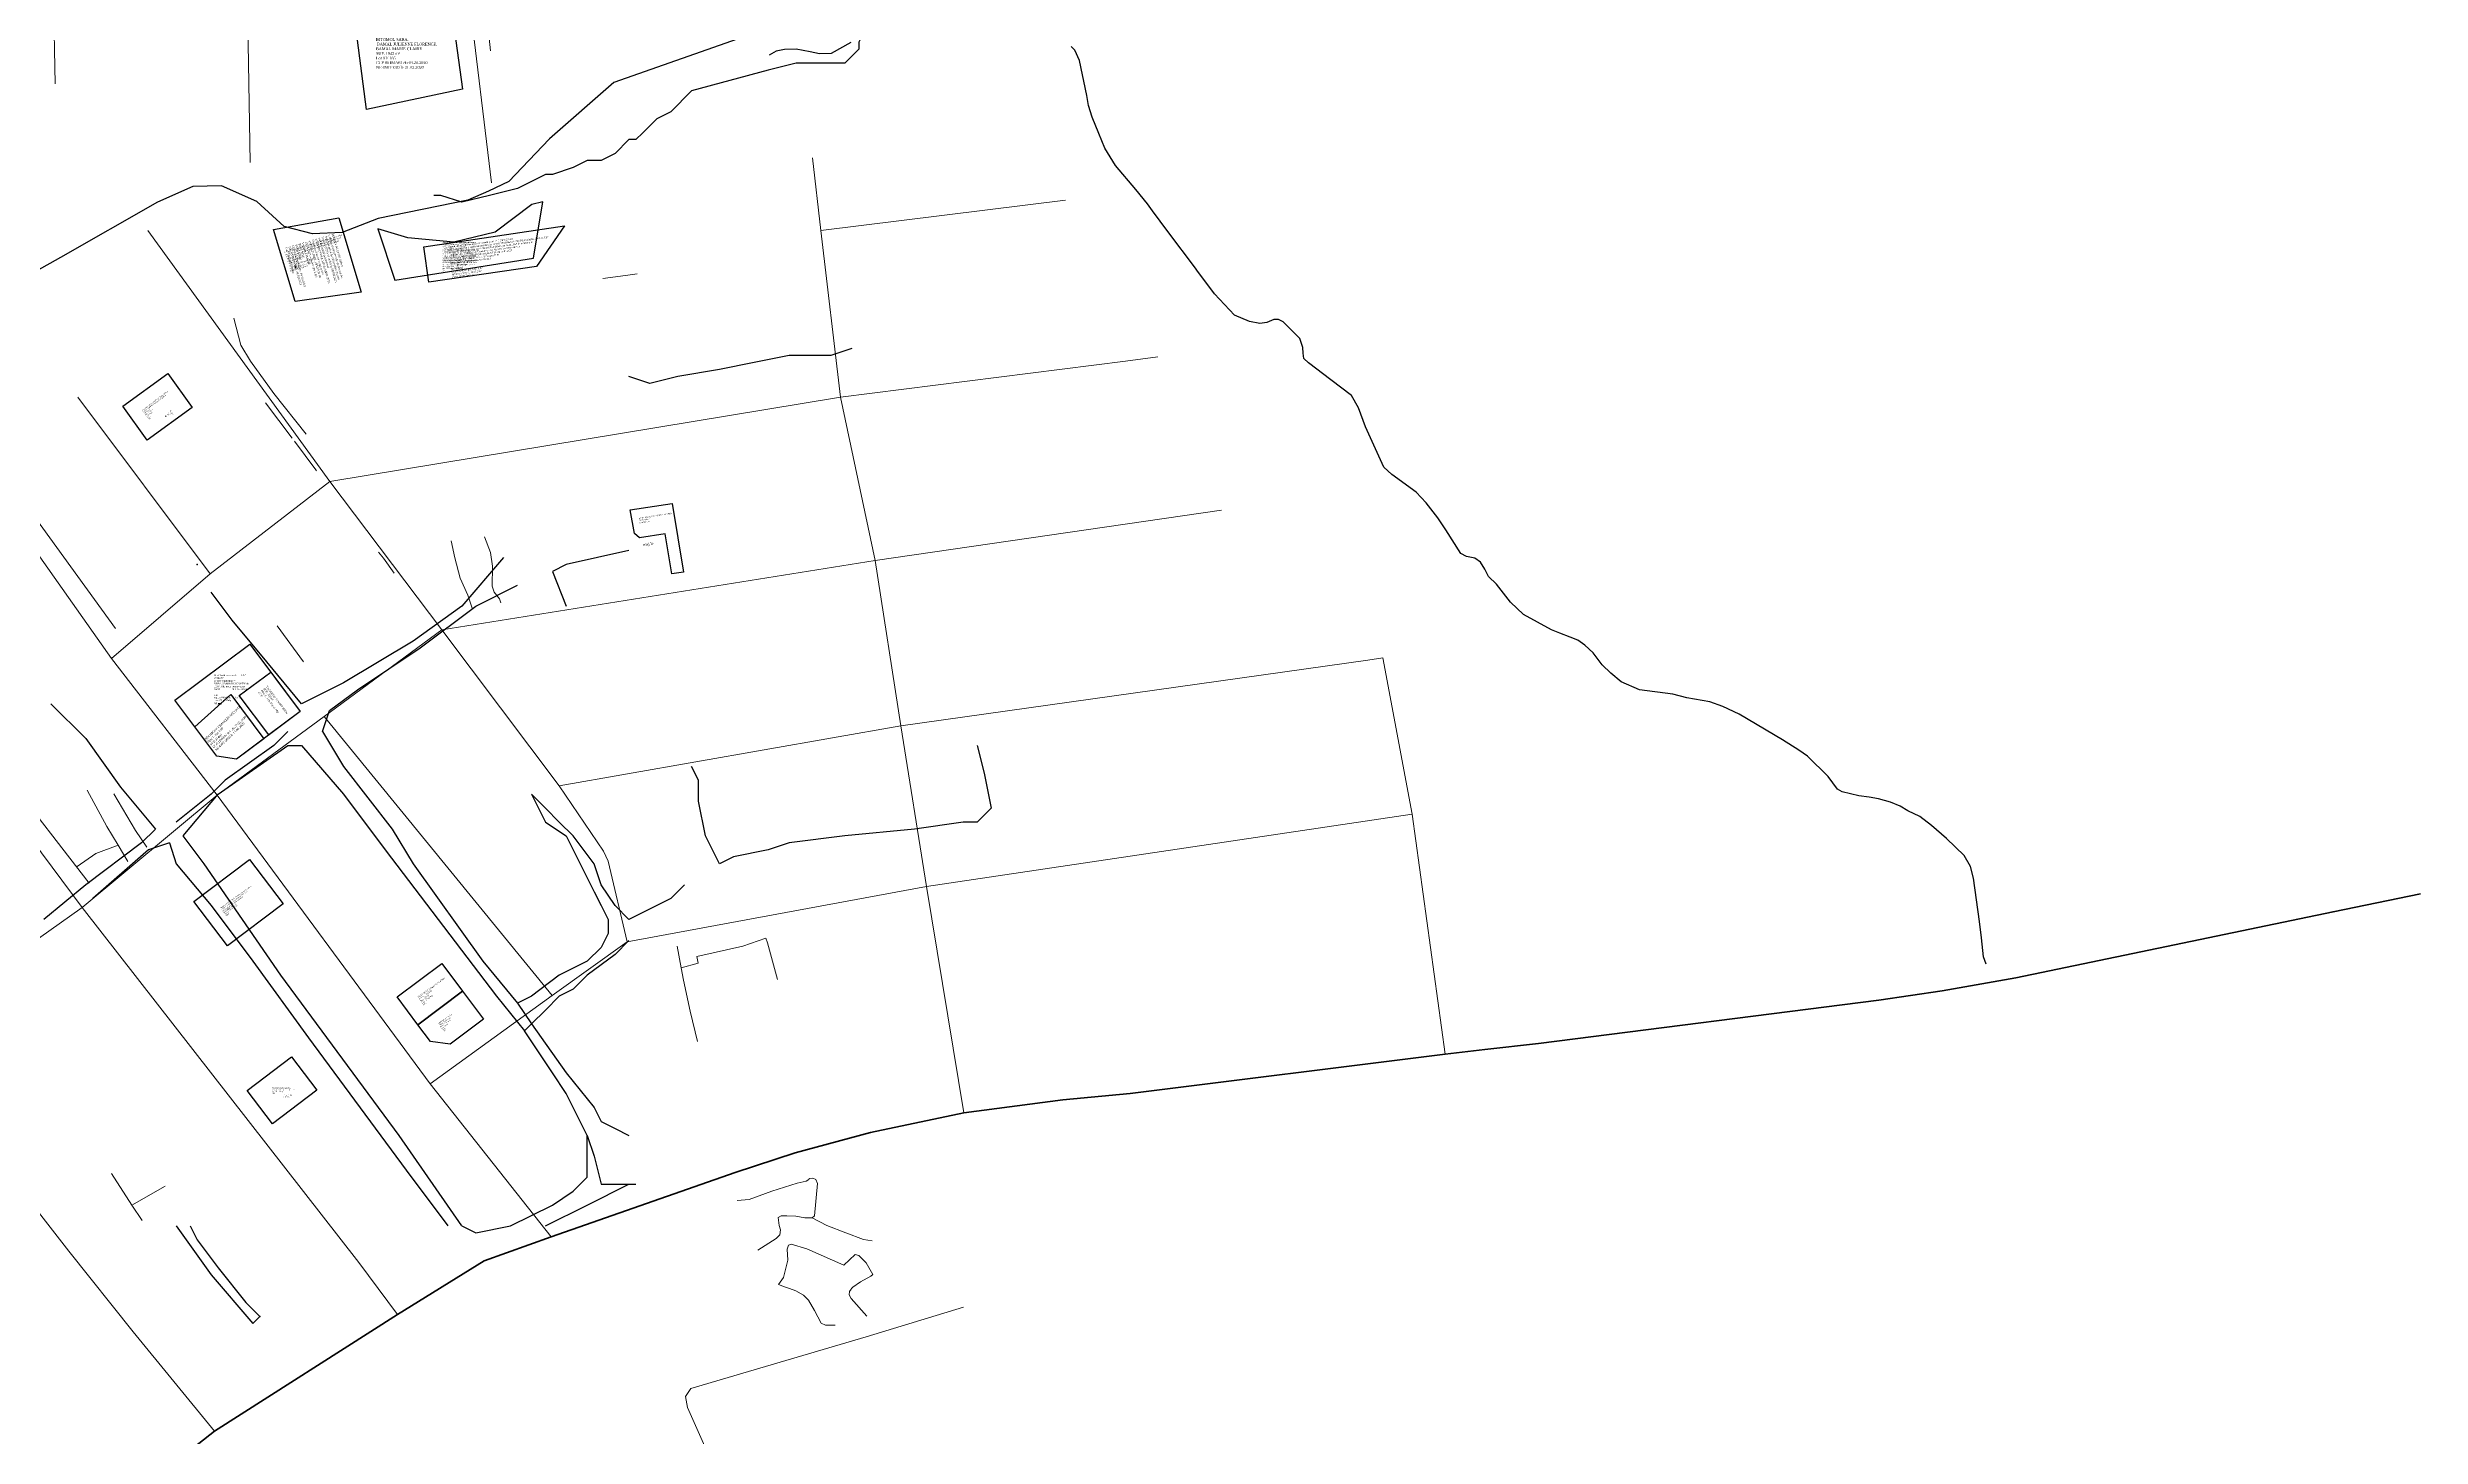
# Model space of a CAD drawing. Header units: millimetres. Extents: x 579832 to 917290, y 449831 to 1452191.
# Drawn here: x 583820 to 584672, y 451547 to 452046 of the extents above; entities that cross this region are included whole.
import ezdxf

# ---------------------------------------------------------------- set-up
doc = ezdxf.new("R2010")
doc.units = ezdxf.units.MM
doc.header["$LTSCALE"] = 10
for name, color, linetype, lineweight in [('cH2O_intermitent', 140, 'Continuous', 30), ('drains_fossés', 120, 'Continuous', 20), ('MAJ APRES LE 13.01.2023', 222, 'Continuous', 30), ('Roads_main1', 10, 'Continuous', 100), ('Roads_others', 24, 'Continuous', 9)]:
    doc.layers.add(name, color=color, linetype=linetype, lineweight=lineweight)
for name, color, linetype in [('Div_Cont', 1, 'Continuous'), ('end maj 26 02 2021', 7, 'Continuous'), ('TableauDePoints', 7, 'Continuous')]:
    doc.layers.add(name, color=color, linetype=linetype)
doc.styles.add('STYLE3', font='tt0012m_.ttf', dxfattribs={"height": 13})
doc.styles.add('Times 1.0', font='times.ttf', dxfattribs={"width": 0.99, "height": 1})

msp = doc.modelspace()

# ---------------------------------------------------------------- linework, layer by layer
at = {"flags": 128}
msp.add_lwpolyline([(583924.48, 451984.45), (583932.44, 451957.75), (583908.77, 451954.32), (583901.04, 451980.27)], close=True, dxfattribs=at)
at = {"color": 5, "lineweight": -3, "flags": 128}
msp.add_lwpolyline([(584005.48, 451981.54), (583995.41, 451966.9), (583956.81, 451961.29), (583954.97, 451974)], close=True, dxfattribs=at)
at = {"layer": 'cH2O_intermitent'}
for points in [[(584069.88, 452049.42), (584023.23, 452032.98), (584000.06, 452012.73), (584000, 452012.67), (583985.46, 451997.51), (583978.19, 451993.95), (583970.78, 451990.77), (583938.59, 451984.16), (583925.67, 451979.16), (583915.04, 451978.68), (583904.79, 451981.33), (583894.98, 451990.26), (583882.39, 451995.89), (583872.06, 451995.71), (583859.35, 451990.02), (583824.51, 451970.22), (583815.79, 451965.27)], [(584069.88, 452049.42), (584023.23, 452032.98), (584000.06, 452012.73), (584000, 452012.67), (583985.46, 451997.51), (583978.19, 451993.95), (583970.78, 451990.77), (583938.59, 451984.16), (583925.67, 451979.16), (583915.04, 451978.68), (583904.79, 451981.33), (583894.98, 451990.26), (583882.39, 451995.89), (583872.06, 451995.71), (583859.35, 451990.02), (583824.51, 451970.22), (583815.79, 451965.27)], [(584108.3, 452047.39), (584101.23, 452043.47), (584097, 452043.33), (584093.7, 452044.05), (584088.62, 452044.96), (584084.48, 452044.82), (584081.44, 452044.22), (584078.99, 452042.79)], [(584515.89, 451716.47), (584514.91, 451719.14), (584514.17, 451725.88), (584513.49, 451731.84), (584511.29, 451747.4), (584510.24, 451751.55), (584507.97, 451755.5), (584501.57, 451761.53), (584496.19, 451766.3), (584492.09, 451769.53), (584487.77, 451771.53), (584485, 451773.14), (584481.56, 451774.6), (584477.15, 451775.8), (584473.91, 451776.38), (584470.16, 451776.96), (584464.21, 451778.34), (584462.45, 451779.33), (584459.15, 451783.89), (584451.75, 451791.12), (584448.63, 451793.25), (584442.79, 451796.97), (584427.24, 451806.21), (584421.31, 451808.92), (584416.7, 451810.62), (584408.45, 451812.11), (584403.38, 451813.39), (584391.38, 451814.95), (584384.87, 451817.8), (584381.16, 451820.9), (584378.05, 451823.99), (584374.8, 451828.19), (584371.76, 451830.98), (584369.21, 451832.8), (584366.5, 451833.88), (584362.76, 451835.36), (584359.76, 451836.52), (584349.82, 451842.03), (584345.11, 451846.4), (584340.07, 451852.92), (584337.16, 451855.63), (584335.89, 451858.31), (584334.31, 451860.84), (584332.27, 451862.22), (584329.26, 451862.87), (584327.21, 451863.87), (584321.84, 451872.39), (584318.97, 451876.73), (584314.86, 451882.05), (584311.17, 451885.88), (584302.51, 451892.25), (584299.68, 451894.96), (584293.09, 451909.41), (584290.56, 451916.18), (584287.99, 451920.65), (584280.64, 451926.26), (584272.57, 451932.32), (584270.9, 451933.9), (584270.64, 451935.83), (584270.53, 451937.82), (584269.49, 451941.09), (584269.13, 451941.46), (584266.08, 451944.49), (584263.47, 451947.04), (584261.79, 451947.88), (584261.49, 451947.89), (584260.17, 451947.91), (584257.64, 451946.85), (584255.05, 451946.53), (584251.37, 451947.2), (584246.02, 451949.44), (584238.8, 451957.18), (584232.5, 451965.66), (584232.03, 451966.32), (584222.02, 451979.5), (584216.58, 451986.97), (584214.75, 451989.46), (584210.57, 451994.57), (584203.28, 452003.26), (584199.41, 452009.39), (584197.3, 452014.75), (584194.9, 452020.55), (584193.58, 452024.71), (584192.98, 452028.34), (584190.35, 452040.94), (584188.72, 452044.59), (584187.42, 452045.87)]]:
    msp.add_lwpolyline(points, dxfattribs=at)
at = {"layer": 'Div_Cont', "flags": 128}
msp.add_lwpolyline([(583944.52, 451962.02), (583994.29, 451969.94), (583997.71, 451990.19), (583993.79, 451989.25), (583980.64, 451979.27), (583965.77, 451975.73), (583949.21, 451977.19), (583938.47, 451980.44)], close=True, dxfattribs=at)
at = {"layer": 'drains_fossés'}
for p, q in [((583907.71, 451905.27), (583898.16, 451917.99)), ((583844.32, 451836.96), (583796.94, 451902.19)), ((583911.73, 451824.99), (583902.29, 451837.89)), ((583845.2, 451759.22), (583848.77, 451753.37)), ((584045.87, 451722.88), (584047.33, 451715.13)), ((583850.12, 451629.92), (583842.81, 451641.29)), ((583862.07, 451636.79), (583850.12, 451629.92)), ((583850.12, 451629.92), (583853.82, 451624.44))]:
    msp.add_line(p, q, dxfattribs=at)
for points in [[(583972.4, 452104.27), (583974.03, 452090.19), (583974.71, 452084.02), (583976.07, 452069.96), (583977.81, 452054.59), (583978.88, 452044.35)], [(584019.2, 451962.64), (584027.32, 451963.71), (584031.61, 451964.34)], [(583912.68, 451906.72), (583901.1, 451921.32), (583892.72, 451932.97), (583889.24, 451938.71), (583886.82, 451948.44)], [(583916.45, 451893.63), (583916.22, 451893.93), (583908.51, 451904.2)], [(583944.33, 451856.9), (583940.5, 451862.21), (583938.72, 451864.43)], [(583964.84, 451868.51), (583966.15, 451862.33), (583968.02, 451855.09), (583970.77, 451848.99), (583972.42, 451843.95)], [(583976.8, 451869.94), (583978.95, 451864.24), (583979.66, 451859.36), (583979.48, 451852.21), (583980.26, 451850.03), (583982.13, 451847.68), (583982.67, 451846.14)], [(583834.85, 451745.51), (583805.07, 451784.05), (583783.64, 451812.9), (583772.79, 451827.82), (583758.65, 451843.16)], [(583834.1, 451778.88), (583841.14, 451765.87), (583845.2, 451759.22)], [(583855.54, 451758.51), (583851.46, 451764.45), (583843.73, 451777.66)], [(583845.2, 451759.22), (583837.17, 451756.17), (583830.55, 451751.53)], [(584081.99, 451710.94), (584078.36, 451724.1), (584077.73, 451725.78), (584069.44, 451722.91), (584052.94, 451719.21), (584053.46, 451716.87), (584047.33, 451715.13)], [(584047.33, 451715.13), (584048.15, 451710.74), (584050.64, 451699.63), (584053.27, 451688.67)], [(584067.41, 451631.62), (584071.72, 451631.96), (584079.93, 451634.98), (584088.95, 451637.9), (584092.2, 451638.59), (584093.19, 451639.18), (584093.35, 451639.49)], [(584093.35, 451639.49), (584094.59, 451639.62), (584095.75, 451639.18), (584096.25, 451637.71), (584095.18, 451626.16), (584094.42, 451625.36)], [(584094.42, 451625.36), (584091.78, 451625.38), (584088.48, 451625.96), (584085.25, 451626.11), (584083.31, 451626.15), (584082.22, 451625.57), (584082.6, 451622.61), (584083.06, 451621.09), (584082.84, 451619.34), (584081.48, 451617.97), (584074.94, 451613.8)], [(584094.42, 451625.36), (584099.66, 451622.69), (584106.43, 451619.97), (584112.77, 451617.58), (584115.92, 451617.09)], [(584082.25, 451601.47), (584084.11, 451603.98), (584085.69, 451610.19), (584085.46, 451614.19), (584085.91, 451615.58), (584086.89, 451615.92), (584092.46, 451614.27), (584105.76, 451608.41), (584109.87, 451612.24), (584111.17, 451611.82), (584113.74, 451609.19), (584116.22, 451605.09), (584115.45, 451604.41), (584111.74, 451602.39), (584109.01, 451600.47), (584108.57, 451600), (584108.36, 451599.78), (584107.83, 451598.98), (584107.68, 451597.71), (584108.4, 451596.42), (584114.04, 451590.05)], [(584082.25, 451601.47), (584084.51, 451600.65), (584086.27, 451600), (584088.48, 451599.18), (584091.23, 451597.61), (584093.06, 451595.85), (584095.19, 451592.08), (584097.59, 451587.61), (584099.12, 451586.84), (584101.69, 451586.82), (584102.65, 451586.86)]]:
    msp.add_lwpolyline(points, dxfattribs=at)
at = {"layer": 'end maj 26 02 2021', "flags": 128}
for points in [[(584108.61, 452064.99), (584108.61, 452064.99), (584108.61, 452064.99), (584111.11, 452062.49), (584111.11, 452062.49), (584111.11, 452059.99), (584113.61, 452057.49), (584113.61, 452054.99), (584113.61, 452052.49), (584111.11, 452047.49), (584111.11, 452044.99), (584108.61, 452042.49), (584106.11, 452039.99), (584101.11, 452039.99), (584098.61, 452039.99), (584093.61, 452039.99), (584088.61, 452039.99), (584078.61, 452037.49), (584051.11, 452029.99), (584043.61, 452022.49), (584038.61, 452019.99), (584033.61, 452014.99), (584031.11, 452012.49)], [(584108.61, 452064.99), (584108.61, 452064.99), (584108.61, 452064.99), (584111.11, 452062.49), (584111.11, 452062.49), (584111.11, 452059.99), (584113.61, 452057.49), (584113.61, 452054.99), (584113.61, 452052.49), (584111.11, 452047.49), (584111.11, 452044.99), (584108.61, 452042.49), (584106.11, 452039.99), (584101.11, 452039.99), (584098.61, 452039.99), (584093.61, 452039.99), (584088.61, 452039.99), (584078.61, 452037.49), (584051.11, 452029.99), (584043.61, 452022.49), (584038.61, 452019.99), (584033.61, 452014.99), (584031.11, 452012.49)], [(584031.11, 452012.49), (584028.61, 452012.49), (584023.61, 452007.49), (584018.61, 452004.99), (584013.61, 452004.99), (584008.61, 452002.49), (584001.11, 451999.99), (583998.61, 451999.99), (583988.61, 451994.99), (583978.61, 451992.49), (583968.61, 451989.99)], [(584031.11, 452012.49), (584028.61, 452012.49), (584023.61, 452007.49), (584018.61, 452004.99), (584013.61, 452004.99), (584008.61, 452002.49), (584001.11, 451999.99), (583998.61, 451999.99), (583988.61, 451994.99), (583978.61, 451992.49), (583968.61, 451989.99)], [(583968.61, 451989.99), (583961.11, 451992.49), (583958.61, 451992.49)], [(583968.61, 451989.99), (583961.11, 451992.49), (583958.61, 451992.49)], [(584108.61, 451937.49), (584101.11, 451934.99), (584086.11, 451934.99), (584073.61, 451932.49), (584061.11, 451929.99), (584046.11, 451927.49), (584036.11, 451924.99), (584028.61, 451927.49)], [(584108.61, 451937.49), (584101.11, 451934.99), (584086.11, 451934.99), (584073.61, 451932.49), (584061.11, 451929.99), (584046.11, 451927.49), (584036.11, 451924.99), (584028.61, 451927.49)], [(584028.61, 451864.99), (584006.11, 451859.99), (584001.11, 451857.49)], [(584028.61, 451864.99), (584006.11, 451859.99), (584001.11, 451857.49)], [(583983.61, 451862.49), (583968.61, 451844.99), (583951.11, 451832.49), (583926.11, 451817.49), (583911.11, 451809.99)], [(583983.61, 451862.49), (583968.61, 451844.99), (583951.11, 451832.49), (583926.11, 451817.49), (583911.11, 451809.99)], [(584001.11, 451857.49), (584006.11, 451844.99)], [(584001.11, 451857.49), (584006.11, 451844.99)], [(583911.11, 451809.99), (583898.61, 451824.99), (583886.11, 451839.99), (583878.61, 451849.99)], [(583911.11, 451809.99), (583898.61, 451824.99), (583886.11, 451839.99), (583878.61, 451849.99)], [(583918.61, 451799.99), (583921.11, 451807.49), (583931.11, 451814.99), (583953.61, 451829.99), (583973.61, 451844.99), (583988.61, 451852.49)], [(583918.61, 451799.99), (583921.11, 451807.49), (583931.11, 451814.99), (583953.61, 451829.99), (583973.61, 451844.99), (583988.61, 451852.49)], [(583821.11, 451809.99), (583833.61, 451797.49), (583846.11, 451779.99), (583858.61, 451764.99)], [(583821.11, 451809.99), (583833.61, 451797.49), (583846.11, 451779.99), (583858.61, 451764.99)], [(583906.11, 451799.99), (583901.11, 451794.99)], [(583906.11, 451799.99), (583901.11, 451794.99)], [(583918.61, 451799.99), (583926.11, 451787.49), (583943.61, 451764.99), (583951.11, 451752.49), (583976.11, 451717.49), (583988.61, 451702.49)], [(583918.61, 451799.99), (583926.11, 451787.49), (583943.61, 451764.99), (583951.11, 451752.49), (583976.11, 451717.49), (583988.61, 451702.49)], [(583968.61, 451622.49), (583946.11, 451654.99), (583903.61, 451712.49), (583876.11, 451752.49), (583868.61, 451762.49), (583881.11, 451777.49), (583906.11, 451794.99), (583911.11, 451794.99)], [(583968.61, 451622.49), (583946.11, 451654.99), (583903.61, 451712.49), (583876.11, 451752.49), (583868.61, 451762.49), (583881.11, 451777.49), (583906.11, 451794.99), (583911.11, 451794.99)], [(583901.11, 451794.99), (583883.61, 451782.49)], [(583901.11, 451794.99), (583883.61, 451782.49)], [(583911.11, 451794.99), (583926.11, 451777.49), (583941.11, 451757.49), (583981.11, 451704.99), (583991.11, 451692.49)], [(583911.11, 451794.99), (583926.11, 451777.49), (583941.11, 451757.49), (583981.11, 451704.99), (583991.11, 451692.49)], [(584061.11, 451752.49), (584056.11, 451762.49), (584053.61, 451774.99), (584053.61, 451782.49), (584051.11, 451787.49)], [(584061.11, 451752.49), (584056.11, 451762.49), (584053.61, 451774.99), (584053.61, 451782.49), (584051.11, 451787.49)], [(584153.61, 451794.99), (584156.11, 451784.99), (584158.61, 451772.49), (584153.61, 451767.49), (584148.61, 451767.49), (584131.11, 451764.99), (584106.11, 451762.49), (584086.11, 451759.99), (584078.61, 451757.49), (584066.11, 451754.99), (584061.11, 451752.49)], [(584153.61, 451794.99), (584156.11, 451784.99), (584158.61, 451772.49), (584153.61, 451767.49), (584148.61, 451767.49), (584131.11, 451764.99), (584106.11, 451762.49), (584086.11, 451759.99), (584078.61, 451757.49), (584066.11, 451754.99), (584061.11, 451752.49)], [(583883.61, 451782.49), (583878.61, 451777.49)], [(583883.61, 451782.49), (583878.61, 451777.49)], [(583878.61, 451777.49), (583866.11, 451767.49)], [(583878.61, 451777.49), (583866.11, 451767.49)], [(584028.61, 451732.49), (584023.61, 451737.49), (584018.61, 451744.99), (584016.11, 451752.49), (584008.61, 451762.49), (584003.61, 451767.49), (583998.61, 451772.49), (583993.61, 451777.49), (583998.61, 451767.49), (584006.11, 451762.49), (584008.61, 451757.49), (584013.61, 451747.49), (584016.11, 451742.49), (584018.61, 451737.49), (584021.11, 451732.49), (584021.11, 451727.49), (584018.61, 451722.49), (584013.61, 451717.49), (584003.61, 451712.49), (583993.61, 451704.99), (583988.61, 451702.49)], [(584028.61, 451732.49), (584023.61, 451737.49), (584018.61, 451744.99), (584016.11, 451752.49), (584008.61, 451762.49), (584003.61, 451767.49), (583998.61, 451772.49), (583993.61, 451777.49), (583998.61, 451767.49), (584006.11, 451762.49), (584008.61, 451757.49), (584013.61, 451747.49), (584016.11, 451742.49), (584018.61, 451737.49), (584021.11, 451732.49), (584021.11, 451727.49), (584018.61, 451722.49), (584013.61, 451717.49), (584003.61, 451712.49), (583993.61, 451704.99), (583988.61, 451702.49)], [(583858.61, 451764.99), (583853.61, 451759.99), (583833.61, 451744.99)], [(583858.61, 451764.99), (583853.61, 451759.99), (583833.61, 451744.99)], [(583863.61, 451759.99), (583856.11, 451757.49), (583836.11, 451739.99)], [(583863.61, 451759.99), (583856.11, 451757.49), (583836.11, 451739.99)], [(583863.61, 451759.99), (583866.11, 451752.49), (583878.61, 451737.49), (583893.61, 451717.49), (583913.61, 451689.99), (583948.61, 451642.49), (583963.61, 451622.49)], [(583863.61, 451759.99), (583866.11, 451752.49), (583878.61, 451737.49), (583893.61, 451717.49), (583913.61, 451689.99), (583948.61, 451642.49), (583963.61, 451622.49)], [(583833.61, 451744.99), (583818.61, 451732.49)], [(583833.61, 451744.99), (583818.61, 451732.49)], [(584048.61, 451744.99), (584043.61, 451739.99), (584028.61, 451732.49)], [(584048.61, 451744.99), (584043.61, 451739.99), (584028.61, 451732.49)], [(584028.61, 451724.99), (584023.61, 451719.99), (584013.61, 451712.49), (584008.61, 451707.49), (584003.61, 451704.99), (583998.61, 451699.99), (583993.61, 451694.99)], [(584028.61, 451724.99), (584023.61, 451719.99), (584013.61, 451712.49), (584008.61, 451707.49), (584003.61, 451704.99), (583998.61, 451699.99), (583993.61, 451694.99)], [(583988.61, 451702.49), (583993.61, 451694.99)], [(583988.61, 451702.49), (583993.61, 451694.99)], [(583991.11, 451692.49), (583993.61, 451694.99)], [(583991.11, 451692.49), (583993.61, 451694.99)], [(583993.61, 451694.99), (584006.11, 451677.49), (584016.11, 451664.99), (584018.61, 451659.99), (584023.61, 451657.49), (584028.61, 451654.99)], [(583993.61, 451694.99), (584006.11, 451677.49), (584016.11, 451664.99), (584018.61, 451659.99), (584023.61, 451657.49), (584028.61, 451654.99)], [(584013.61, 451654.99), (584011.11, 451659.99), (584006.11, 451669.99), (584001.11, 451677.49), (583991.11, 451692.49)], [(584013.61, 451654.99), (584011.11, 451659.99), (584006.11, 451669.99), (584001.11, 451677.49), (583991.11, 451692.49)], [(583986.11, 451622.49), (584001.11, 451629.99), (584008.61, 451634.99), (584013.61, 451639.99), (584013.61, 451647.49), (584013.61, 451654.99)], [(583986.11, 451622.49), (584001.11, 451629.99), (584008.61, 451634.99), (584013.61, 451639.99), (584013.61, 451647.49), (584013.61, 451654.99)], [(584013.61, 451654.99), (584016.11, 451647.49), (584018.61, 451637.49), (584028.61, 451637.49)], [(584013.61, 451654.99), (584016.11, 451647.49), (584018.61, 451637.49), (584028.61, 451637.49)], [(583998.61, 451622.49), (584013.61, 451629.99), (584028.61, 451637.49)], [(583998.61, 451622.49), (584013.61, 451629.99), (584028.61, 451637.49)], [(584028.61, 451637.49), (584031.11, 451637.49)], [(584028.61, 451637.49), (584031.11, 451637.49)], [(584028.61, 451637.49), (584031.11, 451637.49)], [(584028.61, 451637.49), (584031.11, 451637.49)], [(583866.11, 451622.49), (583878.61, 451604.99), (583893.61, 451587.49)], [(583866.11, 451622.49), (583878.61, 451604.99), (583893.61, 451587.49)], [(583871.11, 451622.49), (583873.61, 451617.49)], [(583871.11, 451622.49), (583873.61, 451617.49)], [(583873.61, 451617.49), (583881.11, 451607.49), (583891.11, 451594.99)], [(583873.61, 451617.49), (583881.11, 451607.49), (583891.11, 451594.99)], [(583968.61, 451622.49), (583973.61, 451619.99), (583986.11, 451622.49)], [(583968.61, 451622.49), (583973.61, 451619.99), (583986.11, 451622.49)], [(583891.11, 451594.99), (583896.11, 451589.99)], [(583891.11, 451594.99), (583896.11, 451589.99)], [(583893.61, 451587.49), (583896.11, 451589.99)], [(583893.61, 451587.49), (583896.11, 451589.99)]]:
    msp.add_lwpolyline(points, dxfattribs=at)
at = {"layer": 'end maj 26 02 2021', "color": 150, "lineweight": -3, "flags": 128}
for points in [[(583965.01, 452058.39), (583968.85, 452030.66), (583934.45, 452023.33), (583930.35, 452054.63)], [(583965.01, 452058.39), (583968.85, 452030.66), (583934.45, 452023.33), (583930.35, 452054.63)], [(583863.08, 451928.52), (583871.86, 451916.35), (583855.64, 451904.65), (583855.64, 451904.65), (583846.87, 451916.81)], [(583863.08, 451928.52), (583871.86, 451916.35), (583855.64, 451904.65), (583855.64, 451904.65), (583846.87, 451916.81)], [(584044.16, 451881.85), (584048.24, 451857.2), (584044.04, 451856.59), (584041.57, 451870.99), (584032.42, 451869.54), (584030.57, 451871.03), (584029.07, 451879.54)], [(584044.16, 451881.85), (584048.24, 451857.2), (584044.04, 451856.59), (584041.57, 451870.99), (584032.42, 451869.54), (584030.57, 451871.03), (584029.07, 451879.54)], [(583900, 451821.35), (583910.62, 451807.2), (583899.32, 451798.76), (583888.7, 451812.91)], [(583900, 451821.35), (583910.62, 451807.2), (583899.32, 451798.76), (583888.7, 451812.91)], [(583885.67, 451813.26), (583897.51, 451797.4), (583887.71, 451790.08), (583880.7, 451791.1), (583872.8, 451801.63)], [(583885.67, 451813.26), (583897.51, 451797.4), (583887.71, 451790.08), (583880.7, 451791.1), (583872.8, 451801.63)]]:
    msp.add_lwpolyline(points, close=True, dxfattribs=at)
at = {"layer": 'end maj 26 02 2021', "color": 150}
for points in [[(583863.08, 451928.52), (583871.86, 451916.36), (583855.64, 451904.65), (583846.87, 451916.81)], [(583863.08, 451928.52), (583871.86, 451916.36), (583855.64, 451904.65), (583846.87, 451916.81)], [(583961.38, 451716.72), (583968.88, 451706.72), (583952.88, 451694.72), (583945.38, 451704.72)], [(583961.38, 451716.72), (583968.88, 451706.72), (583952.88, 451694.72), (583945.38, 451704.72)], [(583968.88, 451706.72), (583976.38, 451696.73), (583964.38, 451687.72), (583957.38, 451688.72), (583952.88, 451694.72)], [(583968.88, 451706.72), (583976.38, 451696.73), (583964.38, 451687.72), (583957.38, 451688.72), (583952.88, 451694.72)]]:
    msp.add_lwpolyline(points, close=True, dxfattribs=at)
at = {"layer": 'end maj 26 02 2021', "color": 3, "flags": 128}
for points in [[(583892.53, 451831.3), (583910.62, 451807.2), (583887.71, 451790.08), (583880.7, 451791.1), (583865.61, 451811.2)], [(583892.53, 451831.3), (583910.62, 451807.2), (583887.71, 451790.08), (583880.7, 451791.1), (583865.61, 451811.2)], [(583907.51, 451683.19), (583916.58, 451671.26), (583900.67, 451659.15), (583891.59, 451671.08)], [(583907.51, 451683.19), (583916.58, 451671.26), (583900.67, 451659.15), (583891.59, 451671.08)]]:
    msp.add_lwpolyline(points, close=True, dxfattribs=at)
at = {"layer": 'end maj 26 02 2021', "color": 3}
msp.add_lwpolyline([(583892.34, 451754.08), (583904.43, 451738.14), (583884.51, 451723.03), (583872.42, 451738.97)], close=True, dxfattribs=at)
msp.add_lwpolyline([(583892.34, 451754.08), (583904.43, 451738.14), (583884.51, 451723.03), (583872.42, 451738.97)], close=True, dxfattribs=at)
at = {"layer": 'end maj 26 02 2021'}
for p in [(583873.61, 451859.99), (583873.61, 451859.99), (583896.11, 451589.99), (583896.11, 451589.99)]:
    msp.add_point(p, dxfattribs=at)
at = {"layer": 'MAJ APRES LE 13.01.2023', "lineweight": 30, "flags": 128}
msp.add_lwpolyline([(583924.48, 451984.45), (583932.44, 451957.75), (583908.77, 451954.32), (583901.04, 451980.27)], close=True, dxfattribs=at)
at = {"layer": 'Roads_main1'}
msp.add_lwpolyline([(584671.8, 451741.78), (584640.38, 451735.28), (584526.46, 451711.52), (584500.1, 451706.91), (584477.36, 451703.56), (584355.14, 451688.03), (584335.88, 451685.88), (584321.65, 451684.2), (584208.61, 451670.05), (584184.42, 451667.8), (584148.89, 451663.1), (584115.28, 451656.05), (584088.34, 451648.71), (584066.73, 451641.69), (584000.72, 451618.56), (583976.65, 451609.93), (583945.56, 451590.69), (583879.87, 451548.77), (583866.28, 451538.21)], dxfattribs=at)
at = {"layer": 'Roads_others'}
for p, q in [((583963.64, 452127.56), (583979.22, 451997.04)), ((583822.62, 452032.53), (583821.12, 452116.4)), ((584185.35, 451990.75), (584097.52, 451979.92)), ((583878.26, 451856.6), (583830.74, 451919.98)), ((584000.99, 451705.26), (583919.15, 451805.41))]:
    msp.add_line(p, q, dxfattribs=at)
for points in [[(583892.9, 452217.81), (583890.67, 452118.05), (583892.68, 452004.28)], [(584148.89, 451663.1), (584135.45, 451744.35), (584126.25, 451802.02), (584117, 451861.45), (584104.56, 451919.99), (584097.52, 451979.92), (584094.48, 452005.93)], [(584028.03, 451724.54), (584021.18, 451753.49), (584019.49, 451757.02), (584003.61, 451780.55), (583961.38, 451836.49), (583921.24, 451889.71), (583855.89, 451979.92)], [(583748.8, 451956.93), (583799.32, 451887.84), (583842.81, 451826.2), (583880.83, 451777.18), (583957.28, 451673.55), (584000.72, 451618.56)], [(583683.66, 451937.34), (583749.61, 451844.7), (583792.22, 451790.6), (583832.33, 451736.82), (583931.6, 451609.38), (583945.56, 451590.69)], [(583683.66, 451937.34), (583749.61, 451844.7), (583792.22, 451790.6), (583832.33, 451736.82), (583931.6, 451609.38), (583945.56, 451590.69)], [(583842.81, 451826.2), (583878.26, 451856.6), (583921.24, 451889.71), (584104.56, 451919.99), (584206.93, 451932.95), (584218.43, 451934.57)], [(583879.87, 451548.77), (583850.66, 451584.49), (583827.58, 451613.49), (583805.28, 451642.02), (583788.93, 451663.25), (583767.5, 451690.9), (583832.33, 451736.82), (583880.83, 451777.18), (583919.15, 451805.41), (583961.38, 451836.49), (584117, 451861.45), (584241.4, 451879.41)], [(584003.61, 451780.55), (584126.25, 451802.02), (584293.91, 451825.63), (584299.32, 451826.4), (584309.78, 451770.33), (584321.65, 451684.2)], [(583957.28, 451673.55), (584000.99, 451705.26), (584028.03, 451724.54), (584135.45, 451744.35), (584309.78, 451770.33)], [(584072.67, 451505.61), (584049.64, 451557.36), (584048.93, 451561.23), (584050.84, 451564.16), (584113.78, 451582.66), (584148.76, 451593.32)]]:
    msp.add_lwpolyline(points, dxfattribs=at)

# ---------------------------------------------------------------- texts
at = {"color": 3, "insert": (583922.59, 451978.82), "char_height": 0.74404, "width": 16.8801, "attachment_point": 1, "rotation": 286.51771}
msp.add_mtext("{\\fTimes New Roman|b0|i0|c0|p18;MANJIA NJAYOU Esther\\P\\C1;Croquis d'une parcelle de terrain du domaine privé de l'Etat objet du titre foncier 16274/W établi le 08/02/2023 suivant arrété préfectoral n°61/AP/C19/SAAJP du 08/02/2023 Consecutif au message porté n°52/2023/MP/C19/SAAJP du 19/01/2023 solicitée gré à gré     \\P\\C256;Lieu-dit : Maképé\\PBloc:  ; Lot: \\PSUP : 650m²\\PCCP : 2427M/W5 du  16/02/2023\\PNE : 1745/2023 du  28/02/2023\\P\\C1;Geo : DEAH Etienne}", dxfattribs=at)
at = {"layer": 'end maj 26 02 2021', "color": 150, "linetype": 'ByBlock', "lineweight": -3, "ltscale": 0.0014, "attachment_point": 1, "style": 'Times 1.0'}
for s, insert, char_height, width in [('{\\C256;BITOMOL SARA,\\P BAMAL JULIENNE FLORENCE,\\PBAMAL MARIE CLAIRE\\PSUP. 1042 m²\\PLot 93/ 185\\PCCP 861M/W5 du 04.20.2020\\PNE 0581/ 020 le 21.02.2020}', (583937.8, 452048.95), 1, 76.9223), ('{\\C256;BITOMOL SARA,\\P BAMAL JULIENNE FLORENCE,\\PBAMAL MARIE CLAIRE\\PSUP. 1042 m²\\PLot 93/ 185\\PCCP 861M/W5 du 04.20.2020\\PNE 0581/ 020 le 21.02.2020}', (583937.8, 452048.95), 1, 76.9223), ('{\\C1;TF 5336/W muté au profit de\\C256;\\PMAKOU SOH JOELLE STELLA\\PBloc 03, Lot 07p\\PSUP. 300 m²\\PCCP 179M/W5 du 25.07.2018\\PNE 2456/018 le 01.08.018}', (583900.5, 451672.21), 0.3863, 17.008), ('{\\C1;TF 5336/W muté au profit de\\C256;\\PMAKOU SOH JOELLE STELLA\\PBloc 03, Lot 07p\\PSUP. 300 m²\\PCCP 179M/W5 du 25.07.2018\\PNE 2456/018 le 01.08.018}', (583900.5, 451672.21), 0.3863, 17.008)]:
    msp.add_mtext(s, dxfattribs=dict(at, insert=insert, char_height=char_height, width=width))
for s, insert, char_height, width, rotation in [("\\A1;{\\fTimes New Roman|b0|i1|c0|p18;\\W1;\\C1;Croquis d'une parcelle  du terrain du Domaine Privé de l'Etat objet \\Pdu TF n°16274/W établi le 08.02.2023 suivant Arreté Préfectoral \\Pn°61/AP/C19/SAAJP du 19.01.2023 sollicitée en gré à gré par \\P\\C256;MANJIA NJAYOU Esther  \\fTimes New Roman|b0|i1|c186|p18;\\PLieu-dit:\\fTimes New Roman|b0|i1|c0|p18;Maképé\\P\\fTimes New Roman|b0|i1|c186|p18;SUP:\\fTimes New Roman|b0|i1|c0|p18;650\\fTimes New Roman|b0|i1|c186|p18;m²\\PCCP:\\fTimes New Roman|b0|i1|c0|p18;2427M/W5 du 16.02.2023\\P\\fTimes New Roman|b0|i1|c186|p18;NE:\\fTimes New Roman|b0|i1|c0|p18;\\H0.7x;\\S1745#2023;\\H1.429x; du 28.02.2023\\fTimes New Roman|b0|i1|c186|p18;\\P\\C1;GEO:\\fTimes New Roman|b0|i1|c0|p18;DEAH Etienne}", (583904.9, 451972.31), 0.52179, 66.895, 16.94218), ("\\A1;{\\fTimes New Roman|b0|i1|c186|p18;\\W1;\\C1;Morcellement d'une parcelle\\fTimes New Roman|b0|i1|c0|p18; \\fTimes New Roman|b0|i1|c186|p18;de terrain objet  du T.Fn%%D\\fTimes New Roman|b0|i1|c0|p18;16274\\fTimes New Roman|b0|i1|c186|p18;/W\\P( Etat du cameroun) etabli suivant\\fTimes New Roman|b0|i1|c0|p18; décision N°2051/D/MINDCAF/SG/D1/D12/MAS du 05.10.2021\\Pet \\fTimes New Roman|b0|i1|c186|p18; Arreté N°0\\fTimes New Roman|b0|i1|c0|p18;018\\fTimes New Roman|b0|i1|c186|p18;/\\fTimes New Roman|b0|i1|c0|p18;D\\fTimes New Roman|b0|i1|c186|p18;/MINDCAF/SG/D1/D12/\\fTimes New Roman|b0|i1|c0|p18;MARS \\fTimes New Roman|b0|i1|c186|p18; du\\fTimes New Roman|b0|i1|c0|p18; 06\\fTimes New Roman|b0|i1|c186|p18;.0\\fTimes New Roman|b0|i1|c0|p18;1\\fTimes New Roman|b0|i1|c186|p18;.202\\fTimes New Roman|b0|i1|c0|p18;2 \\fTimes New Roman|b0|i1|c186|p18;de monsieur le\\fTimes New Roman|b0|i1|c0|p18;\\P\\fTimes New Roman|b0|i1|c186|p18; Ministre des Domaines,du Cadastre et des Affaires foncières suivi de\\fTimes New Roman|b0|i1|c0|p18;\\P\\fTimes New Roman|b0|i1|c186|p18; la réquisition N°\\fTimes New Roman|b0|i1|c0|p18;0167/Y.10/MINDCAF/5P530 \\fTimes New Roman|b0|i1|c186|p18;du \\fTimes New Roman|b0|i1|c0|p18;20.04\\fTimes New Roman|b0|i1|c186|p18;.202\\fTimes New Roman|b0|i1|c0|p18;2\\fTimes New Roman|b0|i1|c186|p18; \\fTimes New Roman|b0|i1|c0|p18;\\P\\fTimes New Roman|b0|i1|c186|p18;du Conservateur Foncier Wouri''B'' au profit de \\P\\C256;M.\\fTimes New Roman|b0|i1|c0|p18;NK\\fTimes New Roman|b0|i1|c186|p18;E\\fTimes New Roman|b0|i1|c0|p18;MONE ABDOU Michael Lionel \\fTimes New Roman|b0|i1|c186|p18;\\PLieu-dit:\\fTimes New Roman|b0|i1|c0|p18;Maképé\\P\\fTimes New Roman|b0|i1|c186|p18;SUP:\\fTimes New Roman|b0|i1|c0|p18;582\\fTimes New Roman|b0|i1|c186|p18;m²\\PCCP:\\fTimes New Roman|b0|i1|c0|p18;233\\fTimes New Roman|b0|i1|c186|p18;M/W5 du \\fTimes New Roman|b0|i1|c0|p18;20\\fTimes New Roman|b0|i1|c186|p18;.\\fTimes New Roman|b0|i1|c0|p18;04\\fTimes New Roman|b0|i1|c186|p18;.202\\fTimes New Roman|b0|i1|c0|p18;2\\P\\fTimes New Roman|b0|i1|c186|p18;NE:\\fTimes New Roman|b0|i1|c0|p18;5732\\fTimes New Roman|b0|i1|c186|p18;/2022 du \\fTimes New Roman|b0|i1|c0|p18;16\\fTimes New Roman|b0|i1|c186|p18;.0\\fTimes New Roman|b0|i1|c0|p18;5\\fTimes New Roman|b0|i1|c186|p18;.2022\\P\\C1;GEO:\\fTimes New Roman|b0|i1|c0|p18;DEAH Etienne}", (583963.73, 451974.25), 0.6, 76.9223, 7.20794), ('\\A1;mme LAUX-TERMANN SHERIFF née MANKONKEU Marthe\\Psup 300m²\\Pccp 472MW5 du 26.03.2019\\Pbloc B\\P lot 04\\PNE {\\H0.7x;\\S2279/2019;} le 15.05.19', (583864.02, 451915.48), 0.158, 1.8816, 311.96341), ('\\A1;mme LAUX-TERMANN SHERIFF née MANKONKEU Marthe\\Psup 300m²\\Pccp 472MW5 du 26.03.2019\\Pbloc B\\P lot 04\\PNE {\\H0.7x;\\S2279/2019;} le 15.05.19', (583864.02, 451915.48), 0.158, 1.8816, 311.96341), ('{\\C256;KETO ANGELINE et SAPEYA PIERRE\\PSUP. 219 m²\\PBloc 08, Lot 12p\\PCCP 245M/w5 du 09.10.2018\\PNE 4395/ 019 le 04.01.2019}', (584032.11, 451876.76), 0.4761, 13.7875, 8.7041), ('{\\C256;KETO ANGELINE et SAPEYA PIERRE\\PSUP. 219 m²\\PBloc 08, Lot 12p\\PCCP 245M/w5 du 09.10.2018\\PNE 4395/ 019 le 04.01.2019}', (584032.11, 451876.76), 0.4761, 13.7875, 8.7041), ('{\\fTimes New Roman|b0|i0|c186|p18;\\C1;TF 40273/W\\Pmaj le 04.01.2019}', (584033.45, 451869.21), 0.998, 28.8998, 7.89841), ('{\\fTimes New Roman|b0|i0|c186|p18;\\C1;TF 40273/W\\Pmaj le 04.01.2019}', (584033.45, 451869.21), 0.998, 28.8998, 7.89841), ('{\\C256;TAGAKOU SYMPHORIEN\\PSUP. 250 m²\\PBloc C, Lots 05p et 06p\\PCCP 222M/W5 du 03.07.2020\\PNE 5395/ 020 le 20.07.2020}', (583898.79, 451816.48), 0.7, 30.6961, 306.96941), ('{\\C256;TAGAKOU SYMPHORIEN\\PSUP. 250 m²\\PBloc C, Lots 05p et 06p\\PCCP 222M/W5 du 03.07.2020\\PNE 5395/ 020 le 20.07.2020}', (583898.79, 451816.48), 0.7, 30.6961, 306.96941), ('{\\fTimes New Roman|b0|i1|c0|p18;\\C7;NDOMCHE FRANKLIN SECOND\\PBloc C Lot 05P\\PSUP.314m²\\PCCP.159M/W W5  du 29.05.2020\\PNE.4409 /2020 le 17.06.2020}', (583876.21, 451797.39), 0.8, 18.1303, 43.55604), ('{\\fTimes New Roman|b0|i1|c0|p18;\\C7;NDOMCHE FRANKLIN SECOND\\PBloc C Lot 05P\\PSUP.314m²\\PCCP.159M/W W5  du 29.05.2020\\PNE.4409 /2020 le 17.06.2020}', (583876.21, 451797.39), 0.8, 18.1303, 43.55604)]:
    msp.add_mtext(s, dxfattribs=dict(at, insert=insert, char_height=char_height, width=width, rotation=rotation))
at = {"layer": 'end maj 26 02 2021', "attachment_point": 1}
for s, width, heights, insert, char_height, rotation in [('{\\fTimes New Roman|b0|i0|c0|p18;\\C1;Désistement de MANKONKEU MARTHE épse\\PLAUX TERMANN SHERIFF au profit de\\C256;\\PAZEBAZE KENFACK Hermann\\PBloc : 8  lot: 4\\PSup: 300m² \\PCcp: 166M/W5 du 13 11 2020\\PNE: 9002/2020 le 14/12/2020}', 87.2316, [37.81], (583853.68, 451915.4), 0.3937, 36.69206), ('{\\fTimes New Roman|b0|i0|c0|p18;\\C1;Désistement de MANKONKEU MARTHE épse\\PLAUX TERMANN SHERIFF au profit de\\C256;\\PAZEBAZE KENFACK Hermann\\PBloc : 8  lot: 4\\PSup: 300m² \\PCcp: 166M/W5 du 13 11 2020\\PNE: 9002/2020 le 14/12/2020}', 87.2316, [37.81], (583853.68, 451915.4), 0.3937, 36.69206), ('{\\fTimes New Roman|b0|i0|c0|p18;\\C1;Mutation par Déces du TF 26279/W suivant réquisition \\Pn 0192/Y.5/MINDCAF/5/P500 du 16.04.2018\\Pde Conservateur Wouri B au profit de \\C256;\\PMOUBONG BEKO II, NGONDO MOUBONG \\PJosiane, ONGMALIK MOUBONG Victoire,\\PROSE Raymonde KOUBISSESSE,\\PBEKO Richard et Moise BEKO, KELEKE ODETTE,\\PONGMIGNE MOUBONG MARIE MADO\\PBloc. 03, lot: 14\\PSup: 500m²\\PCcp: 127M/W5 du 12/06/2018\\PNE: 2028/2018 le 27/08/2018}', 73.2797, [26.22], (583881.85, 451736.74), 0.4, 35.9752), ('{\\fTimes New Roman|b0|i0|c0|p18;\\C1;Mutation par Déces du TF 26279/W suivant réquisition \\Pn 0192/Y.5/MINDCAF/5/P500 du 16.04.2018\\Pde Conservateur Wouri B au profit de \\C256;\\PMOUBONG BEKO II, NGONDO MOUBONG \\PJosiane, ONGMALIK MOUBONG Victoire,\\PROSE Raymonde KOUBISSESSE,\\PBEKO Richard et Moise BEKO, KELEKE ODETTE,\\PONGMIGNE MOUBONG MARIE MADO\\PBloc. 03, lot: 14\\PSup: 500m²\\PCcp: 127M/W5 du 12/06/2018\\PNE: 2028/2018 le 27/08/2018}', 73.2797, [26.22], (583881.85, 451736.74), 0.4, 35.9752), ('{\\fTimes New Roman|b0|i0|c0|p18;TEDONZONG Djiogap Narcisse Brice\\PBloc: C    lot: 01p\\PSup: 250 m²\\PCcp: 271M/W5 du 24/10/2018\\PNE: 4327/2018 le 10/12/2018}', 107.7267, [29.53], (583952.66, 451704.74), 0.5, 35.9715), ('{\\fTimes New Roman|b0|i0|c0|p18;TEDONZONG Djiogap Narcisse Brice\\PBloc: C    lot: 01p\\PSup: 250 m²\\PCcp: 271M/W5 du 24/10/2018\\PNE: 4327/2018 le 10/12/2018}', 107.7267, [29.53], (583952.66, 451704.74), 0.5, 35.9715), ('{\\fTimes New Roman|b0|i0|c0|p18;TEDONZONG TATANG\\PTadjou Thibaut Alex\\PBloc: C   lot:  01p\\PSup: 238m²\\PCcp: 271M/W5 du 24/10/2018\\PNE: 3611/2018 le 12/11/2018}', 95.4334, [29.36], (583960, 451695.19), 0.4, 35.6462), ('{\\fTimes New Roman|b0|i0|c0|p18;TEDONZONG TATANG\\PTadjou Thibaut Alex\\PBloc: C   lot:  01p\\PSup: 238m²\\PCcp: 271M/W5 du 24/10/2018\\PNE: 3611/2018 le 12/11/2018}', 95.4334, [29.36], (583960, 451695.19), 0.4, 35.6462)]:
    msp.add_mtext_dynamic_manual_height_columns(s, width=width, gutter_width=12.5, heights=heights, dxfattribs=dict(at, insert=insert, char_height=char_height, rotation=rotation))
at = {"layer": 'end maj 26 02 2021', "color": 1, "linetype": 'ByBlock', "lineweight": -3, "ltscale": 0.0014, "insert": (583879.65, 451820.51), "char_height": 0.6, "width": 13.0856, "attachment_point": 1, "style": 'Times 1.0'}
msp.add_mtext('\\A1;Rectificatif des coord du TF N° 27322/W\\Psuivant requisition n° 0289/Y.2.5/MINDCAF/5/P530 du 12.07.18de mr le conservateur wouri B au profit de TAGAKOU KENGNE Gaston alain\\Psup 1000m²\\Pccp 233MW5 du 10.09.18\\Pbloc C Lot 5&6p\\PNE {\\H0.7x;\\S2978/2018;} le 11.09.18', dxfattribs=at)
msp.add_mtext('\\A1;Rectificatif des coord du TF N° 27322/W\\Psuivant requisition n° 0289/Y.2.5/MINDCAF/5/P530 du 12.07.18de mr le conservateur wouri B au profit de TAGAKOU KENGNE Gaston alain\\Psup 1000m²\\Pccp 233MW5 du 10.09.18\\Pbloc C Lot 5&6p\\PNE {\\H0.7x;\\S2978/2018;} le 11.09.18', dxfattribs=at)
at = {"layer": 'TableauDePoints', "color": 0, "lineweight": 13, "insert": (583961.7, 451975.81), "char_height": 0.41286, "width": 12.7426, "attachment_point": 1, "style": 'STYLE3'}
msp.add_mtext('Croquis d\'une parcelle prélevée sur le Domaine Privé de l\'Etat objet du{\\C1; TF 16274/W} établi le 27/02/2023 suivant Message Porté n°66/2023/MP/C19/SAAJP\\Pdu 15 Février 2023 régularisant l\'Arreté Préfectoral\\Pn°90/AP/C19/SAAJP du 15 Février 2023  de Monsieur le Préfet du Département du Wouri au profit de la Congrégation Régilieuse"{\\fDutch801 Rm BT|b1|i1|c0|p18;\\H1.13333x;BETHEL WORLD OUTREACH MINISTRIES CAMEROON DISTRICT rep par Monsieur NJOYA Daniel Alain"} en vue de régulariser son dossier d\'acquisition par voie de gré à gré.\\P{\\C1;Sup: 736m²\\Pccp: 2592/W5 du 11/04/2023\\PNE:\\PGéo}:', dxfattribs=at)

doc.saveas('drawing.dxf')
